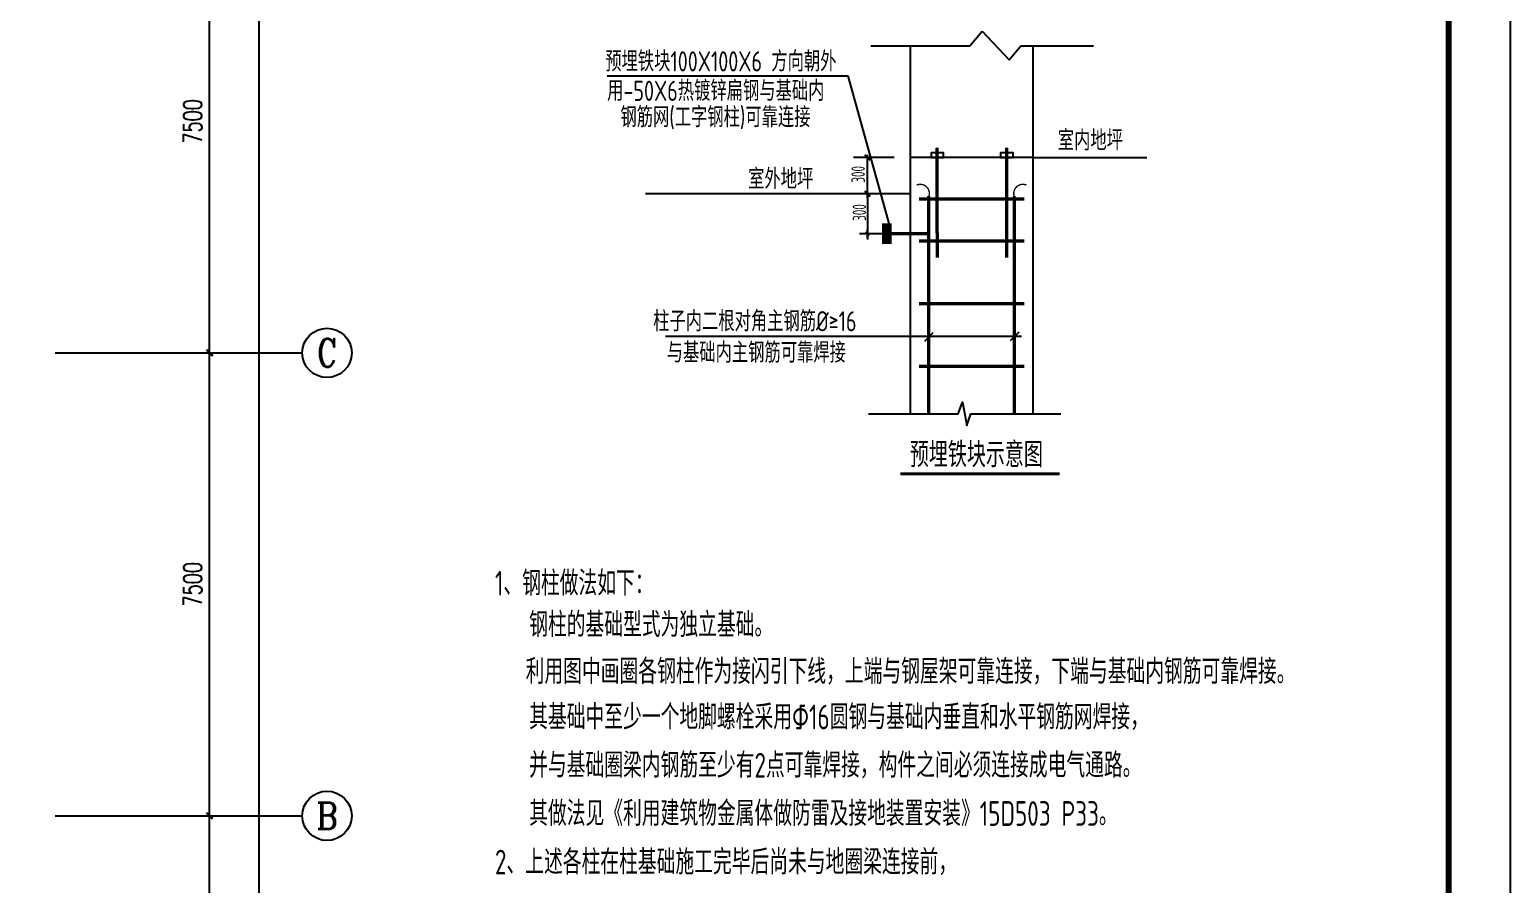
# Model space of a CAD drawing. Extents: x 4532298 to 10139194, y -639876 to -207028.
# Drawn here: x 4900831 to 4924805, y -336009 to -322161 of the extents above; entities that cross this region are included whole.
import ezdxf
from ezdxf.enums import TextEntityAlignment as Align

# ---------------------------------------------------------------- set-up
doc = ezdxf.new("R2010")
doc.units = 0
doc.header["$LTSCALE"] = 1000
doc.header["$MEASUREMENT"] = 0
doc.linetypes.add('CENTER2', pattern=[1.125, 0.75, -0.125, 0.125, -0.125])
doc.layers.get('0').update_dxf_attribs({"linetype": 'CONTINUOUS'})
doc.layers.get('Defpoints').update_dxf_attribs({"linetype": 'CONTINUOUS'})
for name, color, linetype in [('AXIS_TEXT', 7, 'CONTINUOUS'), ('PUB_TITLE', 4, 'CONTINUOUS'), ('TEL_SYMB', 3, 'CONTINUOUS'), ('WIRE-接地', 4, 'CONTINUOUS'), ('建筑底图', 251, 'CONTINUOUS'), ('电气', 3, 'CONTINUOUS')]:
    doc.layers.add(name, color=color, linetype=linetype)
doc.styles.add('_TCH_AXIS', font='COMPLEX', dxfattribs={"bigfont": 'GBCBIG'})
doc.styles.add('_TCH_DIM_T3', font='SIMPLEX', dxfattribs={"width": 0.705882, "bigfont": 'GBCBIG'})
doc.styles.add('COMPLEX', font='COMPLEX')
doc.styles.add('SCEI', font='sceie.shx', dxfattribs={"width": 0.75, "bigfont": 'sceic.shx'})
doc.styles.add('sceie', font='sceie.shx', dxfattribs={"width": 0.7, "bigfont": 'sceic.shx'})
doc.dimstyles.new('_TCH_ARCH&&100', dxfattribs={"dimtxt": 297.5, "dimasz": 100, "dimexe": 250, "dimexo": 300, "dimgap": 126.25, "dimtad": 1, "dimdec": 0, "dimzin": 0, "dimdsep": 46, "dimtxsty": '_TCH_DIM_T3', "dimblk": 'ARCHTICK', "dimcen": 0.09, "dimclrt": 7, "dimazin": 2, "dimtfac": 1, "dimtdec": 0, "dimtix": 1, "dimtmove": 2, "dimatfit": 3, "dimfxl": 0, "dimtolj": 1, "dimtzin": 0, "dimarcsym": 0})

# ---------------------------------------------------------------- blocks, each defined once
blk = doc.blocks.new('_ArchTick')
at = {"color": 0, "linetype": 'ByBlock', "const_width": 0.4}
blk.add_lwpolyline([(-0.5, -0.5), (0.5, 0.5)], dxfattribs=at)
blk = doc.blocks.new('*D474')
at = {"layer": 'Defpoints', "color": 0, "transparency": 16777216}
for p in [(4901246, -297098), (4904546, -297098), (4901246, -342698)]:
    blk.add_point(p, dxfattribs=at)
at = {"layer": '建筑底图', "color": 0, "lineweight": -2, "transparency": 16777216}
for p, q in [((4901546, -297098), (4904796, -297098)), ((4904546, -342698), (4904546, -297098)), ((4901546, -342698), (4904796, -342698))]:
    blk.add_line(p, q, dxfattribs=at)
at = {"layer": '建筑底图', "color": 0, "lineweight": -2, "transparency": 16777216, "xscale": 100, "yscale": 100, "zscale": 100}
for p, rotation in [((4904546, -297098), 90), ((4904546, -342698), 270)]:
    blk.add_blockref('_ArchTick', p, dxfattribs=dict(at, rotation=rotation))
at = {"layer": '建筑底图', "color": 7, "transparency": 16777216, "insert": (4904271, -319898), "char_height": 297.5, "attachment_point": 5, "rotation": 90, "style": '_TCH_DIM_T3'}
blk.add_mtext('\\A1;45600', dxfattribs=at)
blk = doc.blocks.new('*D475')
at = {"layer": 'Defpoints', "color": 0, "transparency": 16777216}
for p in [(4901246, -334898), (4903746, -334898), (4901246, -342398)]:
    blk.add_point(p, dxfattribs=at)
at = {"layer": '建筑底图', "color": 0, "lineweight": -2, "transparency": 16777216}
for p, q in [((4901546, -334898), (4903996, -334898)), ((4903746, -342398), (4903746, -334898)), ((4901546, -342398), (4903996, -342398))]:
    blk.add_line(p, q, dxfattribs=at)
at = {"layer": '建筑底图', "color": 0, "lineweight": -2, "transparency": 16777216, "xscale": 100, "yscale": 100, "zscale": 100}
for p, rotation in [((4903746, -334898), 90), ((4903746, -342398), 270)]:
    blk.add_blockref('_ArchTick', p, dxfattribs=dict(at, rotation=rotation))
at = {"layer": '建筑底图', "color": 7, "transparency": 16777216, "insert": (4903471, -338648), "char_height": 297.5, "attachment_point": 5, "rotation": 90, "style": '_TCH_DIM_T3'}
blk.add_mtext('\\A1;7500', dxfattribs=at)
blk = doc.blocks.new('*D476')
at = {"layer": 'Defpoints', "color": 0, "transparency": 16777216}
for p in [(4901246, -327398), (4903746, -327398), (4901246, -334898)]:
    blk.add_point(p, dxfattribs=at)
at = {"layer": '建筑底图', "color": 0, "lineweight": -2, "transparency": 16777216}
for p, q in [((4901546, -327398), (4903996, -327398)), ((4903746, -334898), (4903746, -327398)), ((4901546, -334898), (4903996, -334898))]:
    blk.add_line(p, q, dxfattribs=at)
at = {"layer": '建筑底图', "color": 0, "lineweight": -2, "transparency": 16777216, "xscale": 100, "yscale": 100, "zscale": 100}
for p, rotation in [((4903746, -327398), 90), ((4903746, -334898), 270)]:
    blk.add_blockref('_ArchTick', p, dxfattribs=dict(at, rotation=rotation))
at = {"layer": '建筑底图', "color": 7, "transparency": 16777216, "insert": (4903471, -331148), "char_height": 297.5, "attachment_point": 5, "rotation": 90, "style": '_TCH_DIM_T3'}
blk.add_mtext('\\A1;7500', dxfattribs=at)
blk = doc.blocks.new('*D477')
at = {"layer": 'Defpoints', "color": 0, "transparency": 16777216}
for p in [(4901246, -319898), (4903746, -319898), (4901246, -327398)]:
    blk.add_point(p, dxfattribs=at)
at = {"layer": '建筑底图', "color": 0, "lineweight": -2, "transparency": 16777216}
for p, q in [((4901546, -319898), (4903996, -319898)), ((4903746, -327398), (4903746, -319898)), ((4901546, -327398), (4903996, -327398))]:
    blk.add_line(p, q, dxfattribs=at)
at = {"layer": '建筑底图', "color": 0, "lineweight": -2, "transparency": 16777216, "xscale": 100, "yscale": 100, "zscale": 100}
for p, rotation in [((4903746, -319898), 90), ((4903746, -327398), 270)]:
    blk.add_blockref('_ArchTick', p, dxfattribs=dict(at, rotation=rotation))
at = {"layer": '建筑底图', "color": 7, "transparency": 16777216, "insert": (4903471, -323648), "char_height": 297.5, "attachment_point": 5, "rotation": 90, "style": '_TCH_DIM_T3'}
blk.add_mtext('\\A1;7500', dxfattribs=at)
blk = doc.blocks.new('_AXISO')
blk.add_circle((0, 0), 0.5)
at = {"layer": 'AXIS_TEXT', "style": 'COMPLEX', "width": 1.041667}
blk.add_attdef('A', text='', height=0.56, dxfattribs=at).set_placement((-0.25, -0.28), (0.25, -0.28), align=Align.FIT)
blk = doc.blocks.new('_DIMX')
blk.add_line((-150, 0), (150, 0))
at = {"const_width": 50}
blk.add_lwpolyline([(-70, -70), (70, 70)], dxfattribs=at)

msp = doc.modelspace()

# ---------------------------------------------------------------- linework, layer by layer
at = {"linetype": 'Continuous', "const_width": 49}
msp.add_lwpolyline([(4914925.7, -329356.3), (4917507.6, -329356.3)], dxfattribs=at)
at = {"layer": 'PUB_TITLE', "color": 4}
msp.add_lwpolyline([(4840705.2, -350158.8), (4924805.2, -350158.8), (4924805.2, -290758.8), (4840705.2, -290758.8)], close=True, dxfattribs=at)
at = {"layer": 'PUB_TITLE', "color": 4, "const_width": 100}
msp.add_lwpolyline([(4843205.2, -349158.8), (4923805.2, -349158.8), (4923805.2, -291758.8), (4843205.2, -291758.8)], close=True, dxfattribs=at)
at = {"layer": 'TEL_SYMB', "color": 3}
msp.add_lwpolyline([(4914411.7, -328383.5), (4915867, -328383.5), (4915935.8, -328194.5), (4916002.5, -328572.5), (4916069.5, -328383.5), (4917524.9, -328383.5)], dxfattribs=at)
at = {"layer": 'WIRE-接地', "linetype": 'CENTER2', "const_width": 54}
msp.add_lwpolyline([(4914742.3, -325467.3), (4915408, -325467.3)], dxfattribs=at)
at = {"layer": '建筑底图'}
for p, q in [((4901245.8, -327398.3), (4905245.8, -327398.3)), ((4901245.8, -334898.3), (4905245.8, -334898.3))]:
    msp.add_line(p, q, dxfattribs=at)
at = {"layer": '电气', "color": 4}
for p, q in [((4916051, -322423.1), (4916254.2, -322185.9)), ((4916254.2, -322185.9), (4916689.8, -322653.6)), ((4914451.9, -322423.1), (4916051, -322423.1)), ((4915087.9, -322423.1), (4915087.9, -323612)), ((4916689.8, -322653.6), (4916879.7, -322423.1)), ((4916879.7, -322423.1), (4918057.9, -322423.1)), ((4917075, -322423.1), (4917075, -323612)), ((4915087.9, -323377.5), (4915087.9, -324136.9)), ((4917075, -323377.5), (4917075, -328383.5)), ((4914829.8, -324232.8), (4914170.7, -324232.8)), ((4915087.9, -324136.9), (4915087.9, -328383.5)), ((4917080.3, -324231.2), (4918917.7, -324231.2)), ((4915087.9, -324821.8), (4910805, -324821.8))]:
    msp.add_line(p, q, dxfattribs=at)
at = {"layer": '电气', "color": 2}
for p, q in [((4910183.6, -322911.4), (4914079.7, -322911.4)), ((4914079.7, -322911.4), (4914742.3, -325300.8))]:
    msp.add_line(p, q, dxfattribs=at)
at = {"layer": '电气'}
for p, q in [((4914395.7, -324443.5), (4914395.7, -324189)), ((4914395.7, -324821.8), (4914395.7, -324443.5)), ((4915087.9, -324821.8), (4914266.7, -324821.8)), ((4914395.7, -324821.8), (4914395.7, -325563.1)), ((4915087.9, -325467.3), (4914266.7, -325467.3)), ((4915382.3, -325901.1), (4915404.1, -325901.1))]:
    msp.add_line(p, q, dxfattribs=at)
at = {"layer": '电气', "color": 3}
msp.add_line((4917080.3, -324231.2), (4915093.2, -324231.2), dxfattribs=at)
at = {"layer": '电气', "color": 7}
msp.add_line((4914817.9, -324821.8), (4914158.7, -324821.8), dxfattribs=at)
at = {"layer": '电气', "color": 6}
for p, q in [((4916889.9, -327134.5), (4911128.5, -327134.5)), ((4915457, -327076.3), (4915317.8, -327215.5)), ((4916845, -327064.9), (4916705.9, -327204.1))]:
    msp.add_line(p, q, dxfattribs=at)
at = {"layer": '电气', "color": 3, "const_width": 54}
for points in [[(4915520.6, -324076.6), (4915525.9, -325855.2)], [(4916647.4, -324076.6), (4916647.4, -325855.2)], [(4915387.4, -324859.1), (4915387.4, -328383.5)], [(4916775.4, -324861.1), (4916775.4, -328383.5)], [(4915229.4, -324904), (4916938.5, -324904)], [(4915229.4, -325583.9), (4916938.5, -325583.9)], [(4915229.4, -326599.2), (4916938.5, -326599.2)], [(4915229.4, -327614.6), (4916938.5, -327614.6)]]:
    msp.add_lwpolyline(points, dxfattribs=at)
at = {"layer": '电气', "color": 3}
for points in [[(4915425.6, -324231.2), (4915628.2, -324231.2), (4915628.2, -324158.3), (4915425.6, -324158.3)], [(4916552.3, -324231.2), (4916755, -324231.2), (4916755, -324158.3), (4916552.3, -324158.3)]]:
    msp.add_lwpolyline(points, close=True, dxfattribs=at)
at = {"layer": '电气', "color": 3, "const_width": 22.5}
for points in [[(4915387.4, -324869, 0.6702292), (4915192.8, -324680.3)], [(4916775.4, -324869, -0.6702292), (4916970.1, -324680.3)]]:
    msp.add_lwpolyline(points, format="xyb", dxfattribs=at)
at = {"layer": '电气', "const_width": 87.1}
for points in [[(4914674.9, -325633.7), (4914674.9, -325300.8)], [(4914742.3, -325633.7), (4914742.3, -325300.8)]]:
    msp.add_lwpolyline(points, dxfattribs=at)

# ---------------------------------------------------------------- block references
at = {"layer": '建筑底图'}
ref = msp.add_blockref('_AXISO', (4905645.8, -327398.3), dxfattribs=dict(at, xscale=800, yscale=800, zscale=800))
ref.add_attrib('A', 'C', dxfattribs={"layer": 'AXIS_TEXT', "color": 0, "height": 455.7, "style": '_TCH_AXIS'}).set_placement((4905483.1, -327626.2), (4905808.6, -327626.2), align=Align.FIT)
ref = msp.add_blockref('_AXISO', (4905645.8, -334898.3), dxfattribs=dict(at, xscale=800, yscale=800, zscale=800))
ref.add_attrib('A', 'B', dxfattribs={"layer": 'AXIS_TEXT', "color": 0, "height": 435.3, "style": '_TCH_AXIS'}).set_placement((4905469.7, -335115.9), (4905822, -335115.9), align=Align.FIT)
at = {"layer": '电气'}
for name, p, xscale, yscale, zscale, rotation in [('_ArchTick', (4914395.7, -324232.8), 89.99909999995725, 89.99909999995725, 89.99909999995725, 270), ('_DIMX', (4914395.7, -325467.3), 0.4354516454972327, 0.4354516454972327, 0.4354516454972327, 90)]:
    msp.add_blockref(name, p, dxfattribs=dict(at, xscale=xscale, yscale=yscale, zscale=zscale, rotation=rotation))
at = {"layer": '电气', "color": 4, "rotation": 90}
for name, xscale, yscale, zscale in [('_ArchTick', 89.99909999995725, 89.99909999995725, 89.99909999995725), ('_DIMX', 0.4354516454972327, 0.4354516454972327, 0.4354516454972327)]:
    msp.add_blockref(name, (4914395.7, -324821.8), dxfattribs=dict(at, xscale=xscale, yscale=yscale, zscale=zscale))

# ---------------------------------------------------------------- texts
at = {"linetype": 'Continuous', "style": 'SCEI', "width": 0.8}
msp.add_text('预埋铁块示意图', height=405.01, dxfattribs=at).set_placement((4915081.9, -329251.3))
at = {"layer": '电气', "style": 'sceie', "width": 0.85}
for s, height, p in [('预埋铁块100X100X6 方向朝外', 326.589, (4910151.6, -322839.6)), ('用-50X6热镀锌扁钢与基础内', 326.589, (4910181.7, -323316.4)), ('钢筋网(工字钢柱)可靠连接', 326.589, (4910396.6, -323742.8)), ('室内地坪', 326.59, (4917476.9, -324118.8)), ('室外地坪', 326.59, (4912464.4, -324742.9)), ('柱子内二根对角主钢筋%%C≥16', 326.589, (4910926.6, -327049.7)), ('与基础内主钢筋可靠焊接', 326.589, (4911145.9, -327557))]:
    msp.add_text(s, height=height, dxfattribs=at).set_placement(p)
at = {"layer": '电气', "color": 0, "style": 'sceie', "width": 0.8}
for s, height, p in [('1、钢柱做法如下：', 400, (4908364.7, -331329.9)), ('钢柱的基础型式为独立基础。', 399.996, (4908919, -332002.2)), ('利用图中画圈各钢柱作为接闪引下线，上端与钢屋架可靠连接，下端与基础内钢筋可靠焊接。', 399.996, (4908862.3, -332760.8)), ('其基础中至少一个地脚螺栓采用Φ16圆钢与基础内垂直和水平钢筋网焊接，', 399.996, (4908919, -333497.8)), ('并与基础圈梁内钢筋至少有2点可靠焊接，构件之间必须连接成电气通路。', 399.996, (4908919, -334279.2)), ('其做法见《利用建筑物金属体做防雷及接地装置安装》15D503 P33。', 399.996, (4908919, -335060.7)), ('2、上述各柱在柱基础施工完毕后尚未与地圈梁连接前，', 399.996, (4908364.7, -335847.7))]:
    msp.add_text(s, height=height, dxfattribs=at).set_placement(p)
at = {"layer": '电气', "color": 7, "char_height": 217.73, "attachment_point": 5, "rotation": 90, "style": 'sceie'}
for insert in [(4914245.6, -324506), (4914265, -325124.4)]:
    msp.add_mtext('300', dxfattribs=dict(at, insert=insert))

# ---------------------------------------------------------------- dimensions: what is measured, and where the dimension line sits
at = {"layer": '建筑底图'}
for p1, p2, distance, picture, middle in [((4901245.8, -342698.3), (4901245.8, -297098.3), -3300, '*D474', (4904270.8, -319898.3)), ((4901245.8, -327398.3), (4901245.8, -319898.3), -2500, '*D477', (4903470.8, -323648.3)), ((4901245.8, -334898.3), (4901245.8, -327398.3), -2500, '*D476', (4903470.8, -331148.3)), ((4901245.8, -342398.3), (4901245.8, -334898.3), -2500, '*D475', (4903470.8, -338648.3))]:
    dim = msp.add_aligned_dim(p1=p1, p2=p2, distance=distance, dimstyle='_TCH_ARCH&&100', dxfattribs=at)
    dim.commit()
    dim.dimension.update_dxf_attribs({"geometry": picture, "text_midpoint": middle})

doc.saveas('drawing.dxf')
